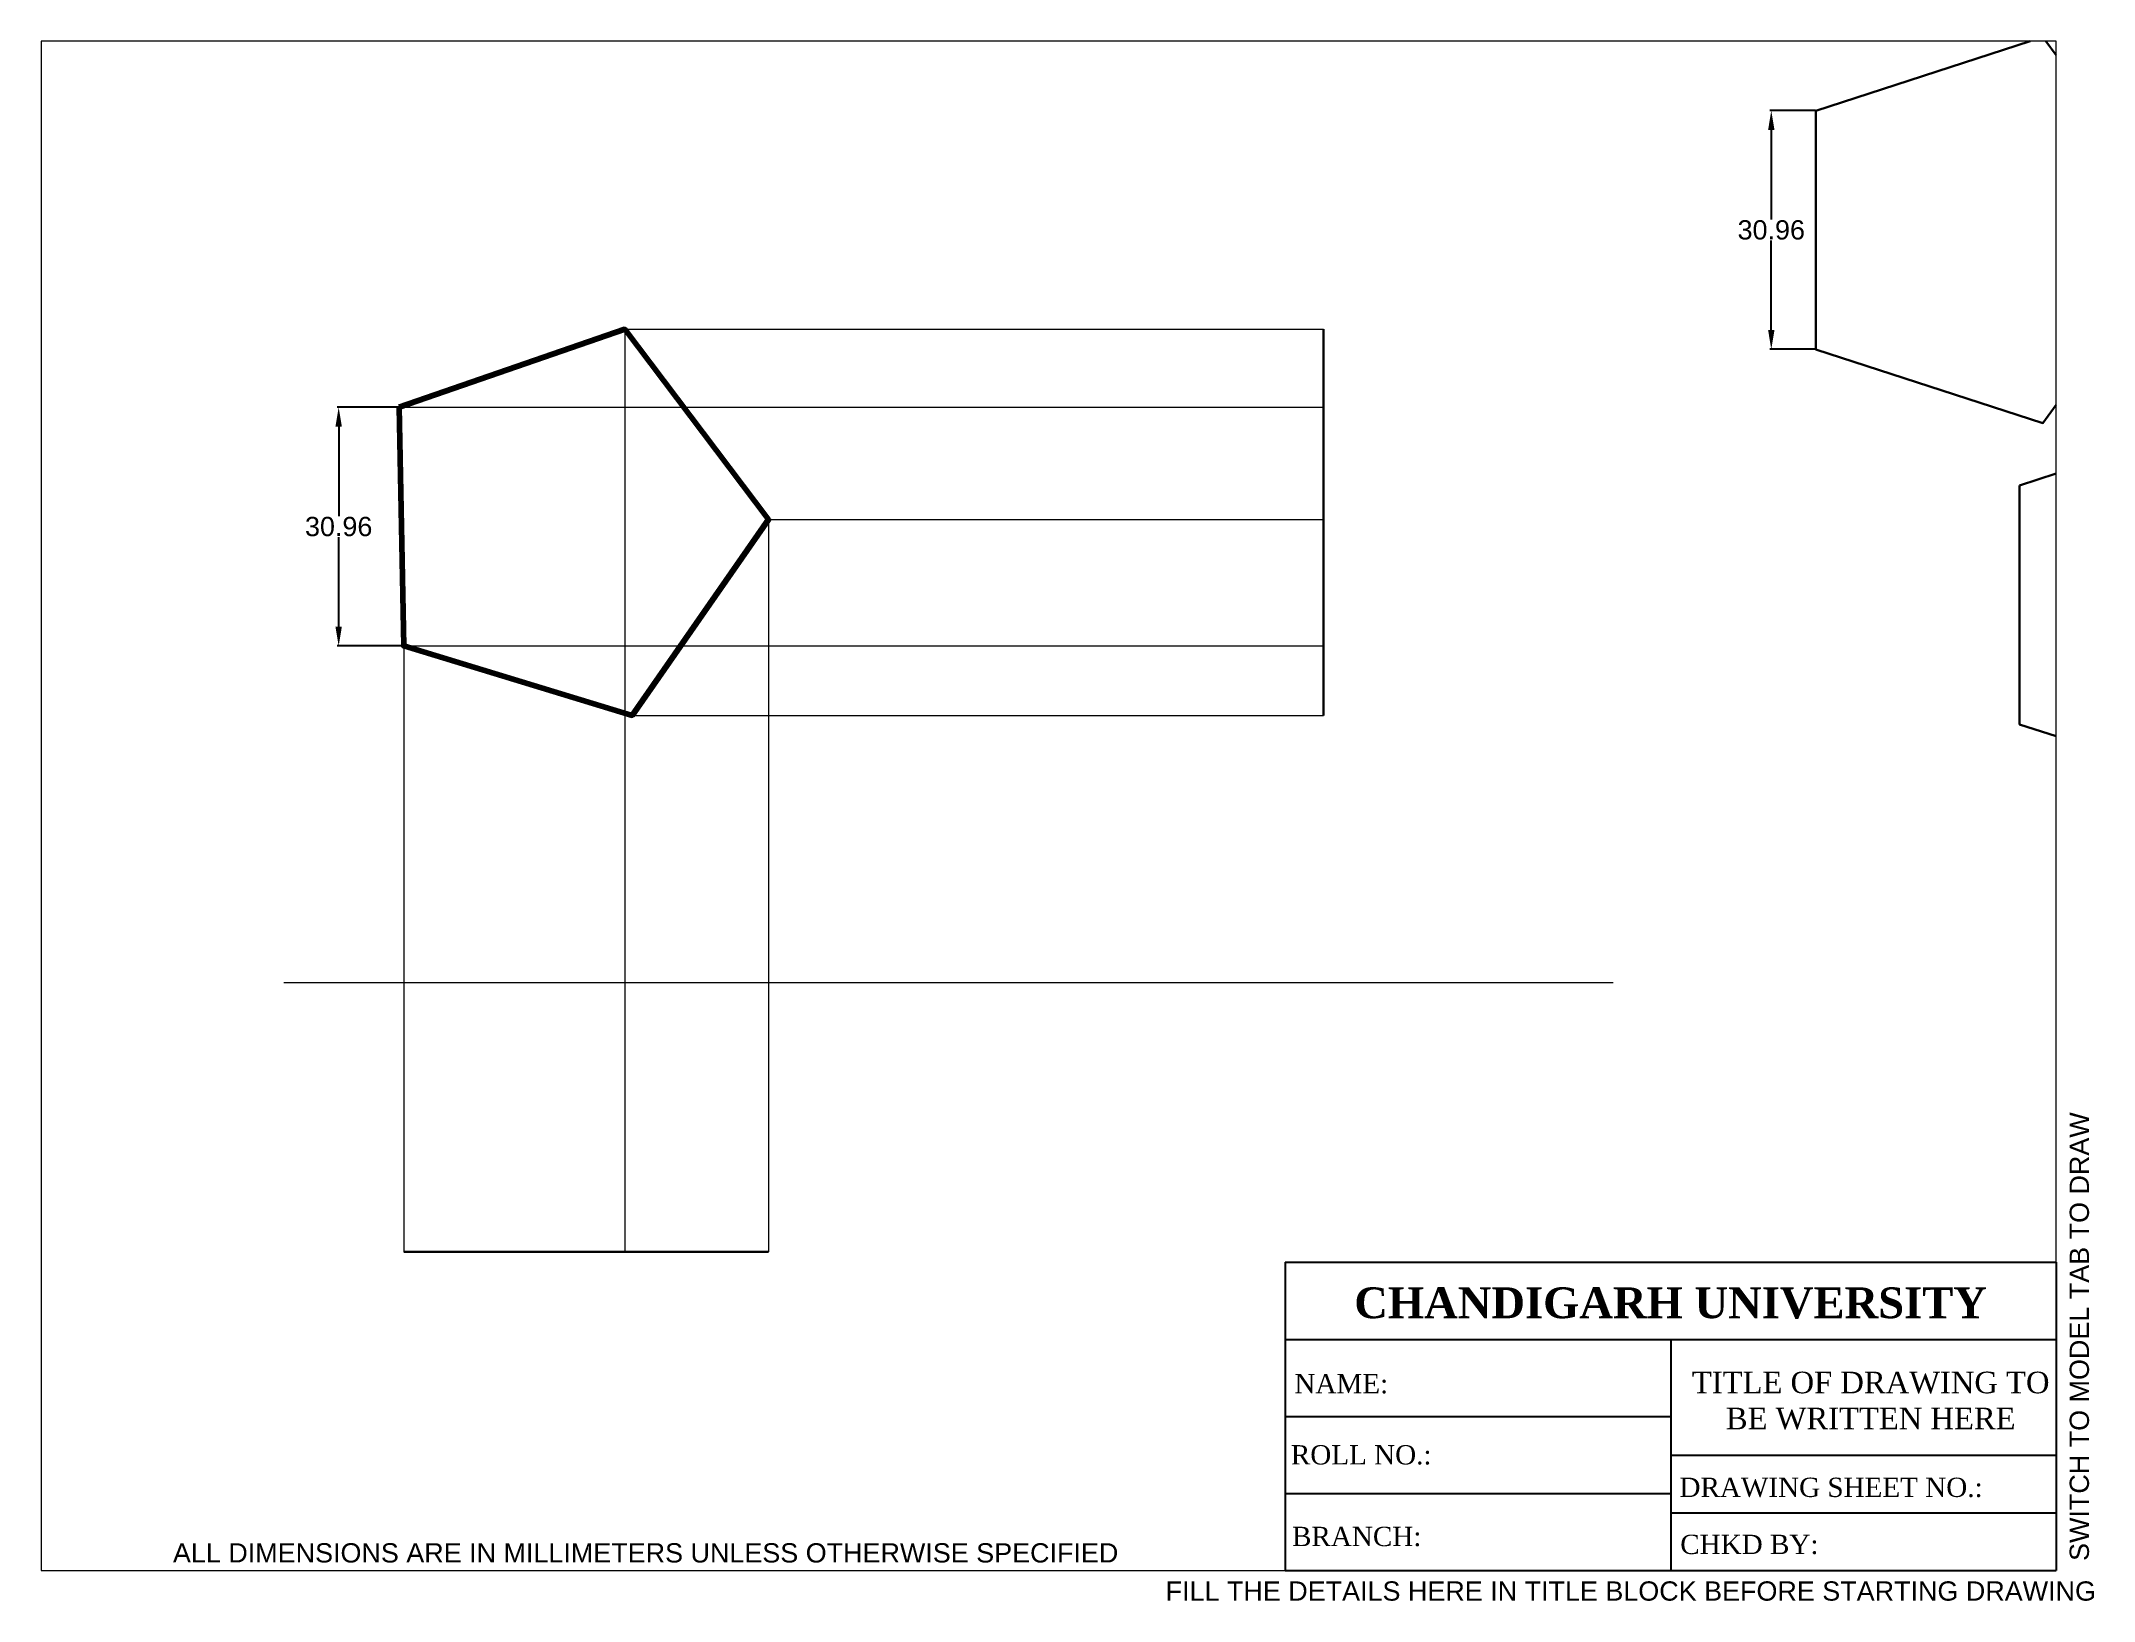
# Paper-space layout 'Layout1' of a CAD drawing. Header units: millimetres. Extents: x 0 to 266, y -4 to 198.
# The model-space entities are those that its viewports show. They can reach past a viewport. Long polylines and large blocks are cut down to what shows.
import ezdxf

# ---------------------------------------------------------------- set-up
doc = ezdxf.new("R2010")
doc.units = ezdxf.units.MM
doc.linetypes.add('ACAD_ISO08W100', pattern=[36, 24, -3, 6, -3])
doc.layers.add('Comments', color=10, linetype='Continuous', lineweight=13, plot=False)
doc.layers.add('thick continuous', color=7, linetype='Continuous', lineweight=30)
doc.styles.get("Standard").update_dxf_attribs({"font": 'Arial.ttf'})
doc.dimstyles.get("Standard").update_dxf_attribs({"dimtxt": 2.5, "dimasz": 2.5, "dimexe": 0.18, "dimexo": 0.0625, "dimgap": 0.09, "dimtad": 0, "dimtih": 1, "dimtoh": 1, "dimzin": 0, "dimdsep": 46, "dimtxsty": 'Standard', "dimcen": 0.09, "dimadec": 0, "dimazin": 0, "dimtfac": 1, "dimtofl": 0, "dimtmove": 0, "dimatfit": 3, "dimfxl": 1, "dimtolj": 1, "dimtzin": 0, "dimarcsym": 0})

# ---------------------------------------------------------------- blocks, each defined once
blk = doc.blocks.new('*D0')
at = {"layer": 'Defpoints', "color": 0, "transparency": 16777216}
for p in [(38.74, 259.94), (30.89, 228.98), (39.33, 228.98)]:
    blk.add_point(p, dxfattribs=at)
at = {"layer": 'thick continuous', "color": 0, "lineweight": -2, "transparency": 16777216}
for p, q in [((38.68, 259.94), (30.71, 259.94)), ((30.89, 257.44), (30.89, 245.83)), ((30.89, 231.48), (30.89, 243.09)), ((39.27, 228.98), (30.71, 228.98))]:
    blk.add_line(p, q, dxfattribs=at)
at = {"layer": 'thick continuous', "color": 0, "transparency": 16777216}
for points in [[(30.47, 257.44), (31.3, 257.44), (30.89, 259.94)], [(30.47, 231.48), (31.3, 231.48), (30.89, 228.98)]]:
    blk.add_solid(points, dxfattribs=at)
at = {"layer": 'thick continuous', "color": 0, "lineweight": 5, "transparency": 16777216, "insert": (30.89, 244.46), "char_height": 2.5, "attachment_point": 5}
blk.add_mtext('\\A1;30.96', dxfattribs=at)
blk = doc.blocks.new('*D1')
at = {"layer": 'Defpoints', "color": 0, "transparency": 16777216}
for p in [(222.53, 298.42), (216.73, 267.46), (222.53, 267.46)]:
    blk.add_point(p, dxfattribs=at)
at = {"layer": 'thick continuous', "color": 0, "lineweight": -2, "transparency": 16777216}
for p, q in [((222.46, 298.42), (216.55, 298.42)), ((216.73, 295.92), (216.73, 284.3)), ((216.73, 269.96), (216.73, 281.57)), ((222.46, 267.46), (216.55, 267.46))]:
    blk.add_line(p, q, dxfattribs=at)
at = {"layer": 'thick continuous', "color": 0, "transparency": 16777216}
for points in [[(216.32, 295.92), (217.15, 295.92), (216.73, 298.42)], [(216.32, 269.96), (217.15, 269.96), (216.73, 267.46)]]:
    blk.add_solid(points, dxfattribs=at)
at = {"layer": 'thick continuous', "color": 0, "transparency": 16777216, "insert": (216.73, 282.94), "char_height": 2.5, "attachment_point": 5}
blk.add_mtext('\\A1;30.96', dxfattribs=at)

msp = doc.modelspace()

# ---------------------------------------------------------------- linework, layer by layer
at = {"layer": 'thick continuous', "lineweight": 5}
for p, q in [((67.994, 270.066), (158.662, 270.066)), ((67.994, 270.066), (67.994, 150.384)), ((38.738, 259.938), (158.662, 259.938)), ((86.667, 245.371), (158.662, 245.371)), ((86.667, 245.371), (86.667, 150.384)), ((39.329, 228.983), (158.662, 228.983)), ((39.329, 228.983), (39.329, 150.384)), ((68.952, 219.98), (158.662, 219.98)), ((23.789, 185.339), (196.227, 185.339))]:
    msp.add_line(p, q, dxfattribs=at)
at = {"layer": 'thick continuous'}
for p, q in [((158.662, 270.066), (158.662, 219.98)), ((158.662, 185.339), (158.662, 185.332)), ((39.329, 150.384), (86.667, 150.384))]:
    msp.add_line(p, q, dxfattribs=at)
for points in [[(222.525, 298.415), (222.525, 267.455), (251.97, 257.888), (270.168, 282.935), (251.97, 307.983)], [(248.949, 249.794), (248.949, 218.804), (278.422, 209.227), (296.638, 234.299), (278.422, 259.37)]]:
    msp.add_lwpolyline(points, close=True, dxfattribs=at)
at = {"layer": 'thick continuous', "lineweight": 80}
msp.add_lwpolyline([(38.738, 259.938), (39.329, 228.983), (68.952, 219.98), (86.667, 245.371), (67.994, 270.066)], close=True, dxfattribs=at)

# ---------------------------------------------------------------- dimensions: what is measured, and where the dimension line sits
at = {"layer": 'thick continuous'}
dim = msp.add_linear_dim(base=(216.732, 267.455), p1=(222.525, 298.415), p2=(222.525, 267.455), angle=90, dimstyle='Standard', dxfattribs=at)
dim.commit()
dim.dimension.update_dxf_attribs({"geometry": '*D1', "text_midpoint": (216.732, 282.935)})
at = {"layer": 'thick continuous', "lineweight": 5}
dim = msp.add_linear_dim(base=(30.886, 228.983), p1=(38.738, 259.938), p2=(39.329, 228.983), angle=90, text='30.96', dimstyle='Standard', dxfattribs=at)
dim.commit()
dim.dimension.update_dxf_attribs({"geometry": '*D0', "text_midpoint": (30.886, 244.46)})

psp = doc.layouts.get("Layout1")

# ---------------------------------------------------------------- linework, layer by layer
for p, q in [((161.41, 40), (261.41, 40)), ((161.41, 40), (161.41, 0)), ((261.41, 40), (261.41, 0)), ((161.41, 30), (261.41, 30)), ((161.41, 30), (194.27, 30)), ((211.41, 30), (211.41, 0)), ((161.41, 20), (211.41, 20)), ((211.41, 15), (261.41, 15)), ((161.41, 10), (211.41, 10)), ((211.41, 7.5), (261.41, 7.5)), ((161.41, 0), (261.41, 0))]:
    psp.add_line(p, q)

# ---------------------------------------------------------------- texts
at = {"attachment_point": 1}
for s, width, insert, char_height in [('\\pxqc;{\\fTimes New Roman|b1|i0|c0|p18;CHANDIGARH UNIVERSITY}', 80.8177, (170.98, 36.75), 4), ('\\pxqc;{\\fTimes New Roman|b0|i0|c0|p18;TITLE OF DRAWING TO BE WRITTEN HERE}', 46.4985, (214.1, 25.81), 2.8)]:
    psp.add_mtext_dynamic_manual_height_columns(s, width=width, gutter_width=40, heights=[0], dxfattribs=dict(at, insert=insert, char_height=char_height))
at = {"linetype": 'ACAD_ISO08W100', "lineweight": 100, "char_height": 2.5, "attachment_point": 1}
for s, width, insert in [('{\\fTimes New Roman|b0|i0|c0|p18;NAME:}', 45.3199, (162.59, 25.51)), ('{\\fTimes New Roman|b0|i0|c0|p18;ROLL NO.:}', 45.3199, (162.13, 16.28)), ('{\\fTimes New Roman|b0|i0|c0|p18;DRAWING SHEET NO.:}', 45.3199, (212.54, 12.06)), ('{\\fTimes New Roman|b0|i0|c0|p18;BRANCH:}', 45.3199, (162.28, 5.69)), ('{\\fTimes New Roman|b0|i0|c0|p18;CHKD BY: }', 47.9779, (212.64, 4.66))]:
    psp.add_mtext_dynamic_manual_height_columns(s, width=width, gutter_width=25, heights=[0], dxfattribs=dict(at, insert=insert))
at = {"layer": 'Comments'}
psp.add_text('SWITCH TO MODEL TAB TO DRAW', height=2.5, rotation=90, dxfattribs=at).set_placement((265.66, 1.26))
psp.add_text('FILL THE DETAILS HERE IN TITLE BLOCK BEFORE STARTING DRAWING', height=2.5, dxfattribs=at).set_placement((145.88, -3.89))
at = {"layer": 'thick continuous'}
psp.add_text('ALL DIMENSIONS ARE IN MILLIMETERS UNLESS OTHERWISE SPECIFIED', height=2.5, dxfattribs=at).set_placement((17.11, 1.06))

# ---------------------------------------------------------------- viewports
psp.add_viewport(center=(130.71, 99.21), size=(261.41, 198.4125), view_center_point=(122.991, 208.245), view_height=198.4125, dxfattribs=at)

doc.saveas('drawing.dxf')
